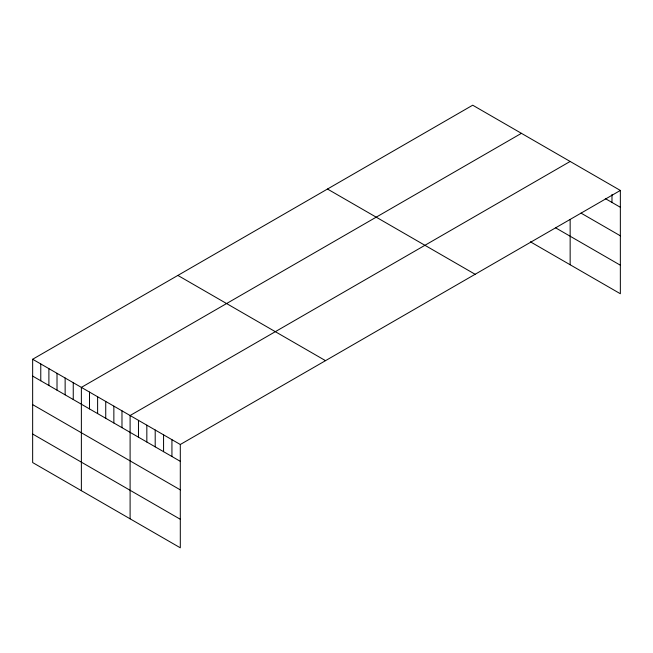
<?xml version="1.0" encoding="UTF-8"?>
<svg xmlns="http://www.w3.org/2000/svg" width="653" height="653" viewBox="0 0 653 653"><rect width="100%" height="100%" fill="white"/><g stroke="black" fill="none" stroke-linecap="round" stroke-linejoin="round"><path stroke-width="0.98" d="M32.65 359.256L180.301 444.497L180.301 547.802L32.65 462.561L32.65 359.256L472.699 105.198L620.35 190.439L620.35 293.744L530.358 241.79M521.42 133.326L81.372 387.384L81.372 490.689M570.151 161.454L130.102 415.52L130.102 518.825M180.301 444.497L620.35 190.439M605.29 198.577L620.35 207.279M581.023 213.107L620.35 235.806M555.532 227.783L620.35 265.208M327.48 189.035L475.131 274.284M177.869 275.419L325.521 360.66M32.65 376.087L180.301 461.336M32.65 404.623L180.301 489.872M32.65 434.025L180.301 519.274M611.983 194.521L611.983 202.446M570.151 219.563L570.151 264.759M171.935 439.673L171.935 456.504M163.568 434.841L163.568 451.672M155.202 430.009L155.202 446.848M146.835 425.176L146.835 442.016M138.469 420.352L138.469 437.184M121.98 410.827L121.98 427.666M113.859 406.142L113.859 422.973M105.737 401.456L105.737 418.287M97.615 396.763L97.615 413.602M89.494 392.078L89.494 408.909M73.25 382.699L73.25 399.53M65.137 378.014L65.137 394.845M57.015 373.32L57.015 390.159M48.893 368.635L48.893 385.466M40.772 363.941L40.772 380.781"/></g></svg>
